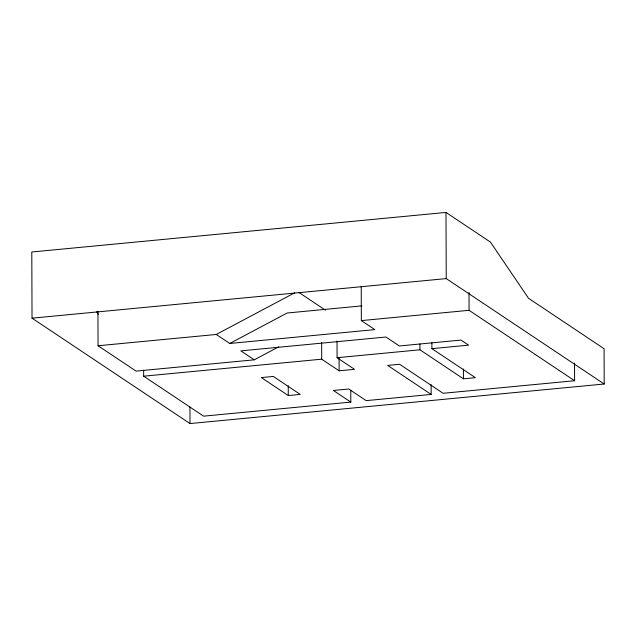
<?xml version="1.0" encoding="UTF-8"?>
<svg xmlns="http://www.w3.org/2000/svg" width="636" height="636" viewBox="0 0 636 636"><rect width="100%" height="100%" fill="white"/><g stroke="black" fill="none" stroke-linecap="round" stroke-linejoin="round"><path stroke-width="0.95" d="M97.936 311.187L98.055 345.753L216.248 334.464L294.738 292.799M216.248 334.464L229.763 343.472L287.154 313.007L361.971 305.868M98.055 345.753L136.072 371.114L254.265 359.825L278.679 346.859M445.995 212.432L31.8 251.991L32.031 318.167L190.005 423.568L604.2 384.009L604.081 348.719L528.556 298.324L490.435 242.085L445.995 212.432L446.233 278.6L604.2 384.009M32.031 318.167L446.233 278.6M361.224 286.295L361.343 320.6L469.074 310.312L574.602 380.726L574.539 363.077M229.763 343.472L374.85 329.615L361.343 320.6M143.649 370.303L143.672 376.186L321.713 359.181L339.131 370.804L354.506 369.333L337.08 357.71L337.024 341.047M337.08 357.71L419.951 349.792L463.437 378.817L475.394 377.673L431.908 348.655L431.884 342.772M431.908 348.655L468.589 345.149L460.981 340.077L399.352 345.968L385.941 337.016L240.845 350.873L254.265 359.825M288.275 395.544L300.232 394.4L273.305 376.44L261.348 377.577L288.275 395.544L288.235 385.742M350.77 390.337L350.818 402.095L203.584 416.159L143.672 376.186M431.121 384.621L431.16 394.423L366.185 400.632L348.767 389.009L333.391 390.472L350.818 402.095M574.602 380.726L443.109 393.286L399.623 364.269L387.666 365.406L431.16 394.423M299.007 292.512L325.449 310.161M96.672 311.799L98.334 314.248M469.01 292.536L469.074 310.312M463.406 369.007L463.437 378.817M419.927 343.917L419.951 349.792M339.083 358.06L339.131 370.804M321.649 342.518L321.713 359.181M189.941 406.905L190.005 423.568"/></g></svg>
